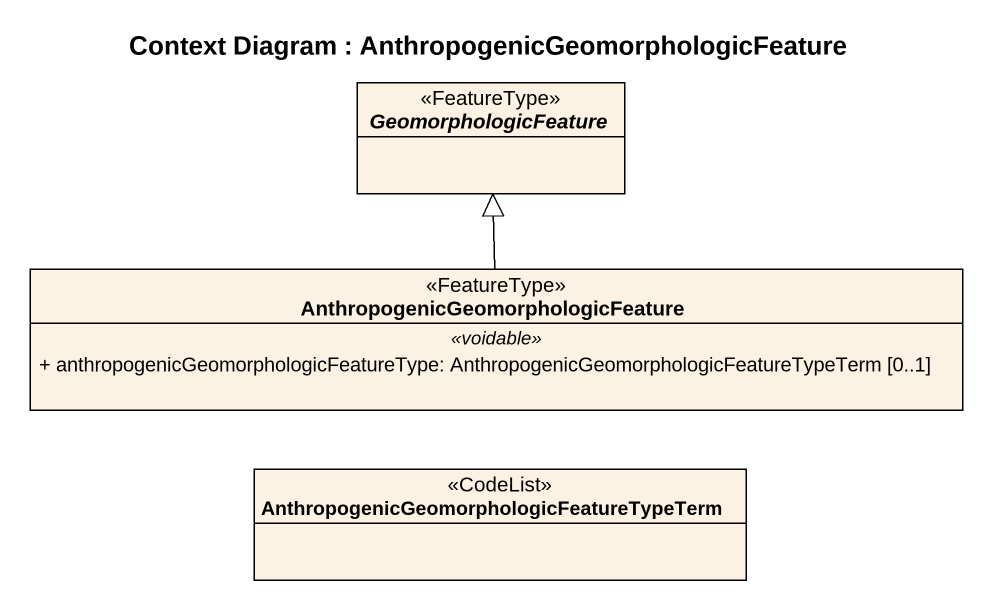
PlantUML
@startuml
title Context Diagram : AnthropogenicGeomorphologicFeature
hide circle
hide empty members
skinparam classAttributeIconSize 0
abstract class GeomorphologicFeature <<FeatureType>> #FCF2E3
class "AnthropogenicGeomorphologicFeature" as AnthropogenicGeomorphologicF <<FeatureType>> #FCF2E3 {
  .. <<voidable>> ..
  + anthropogenicGeomorphologicFeatureType: AnthropogenicGeomorphologicFeatureTypeTerm [0..1]
}
class "AnthropogenicGeomorphologicFeatureTypeTerm" as AnthropogenicGeomorphologicF_2 <<CodeList>> #FCF2E3
AnthropogenicGeomorphologicF -up-|> GeomorphologicFeature
@enduml
